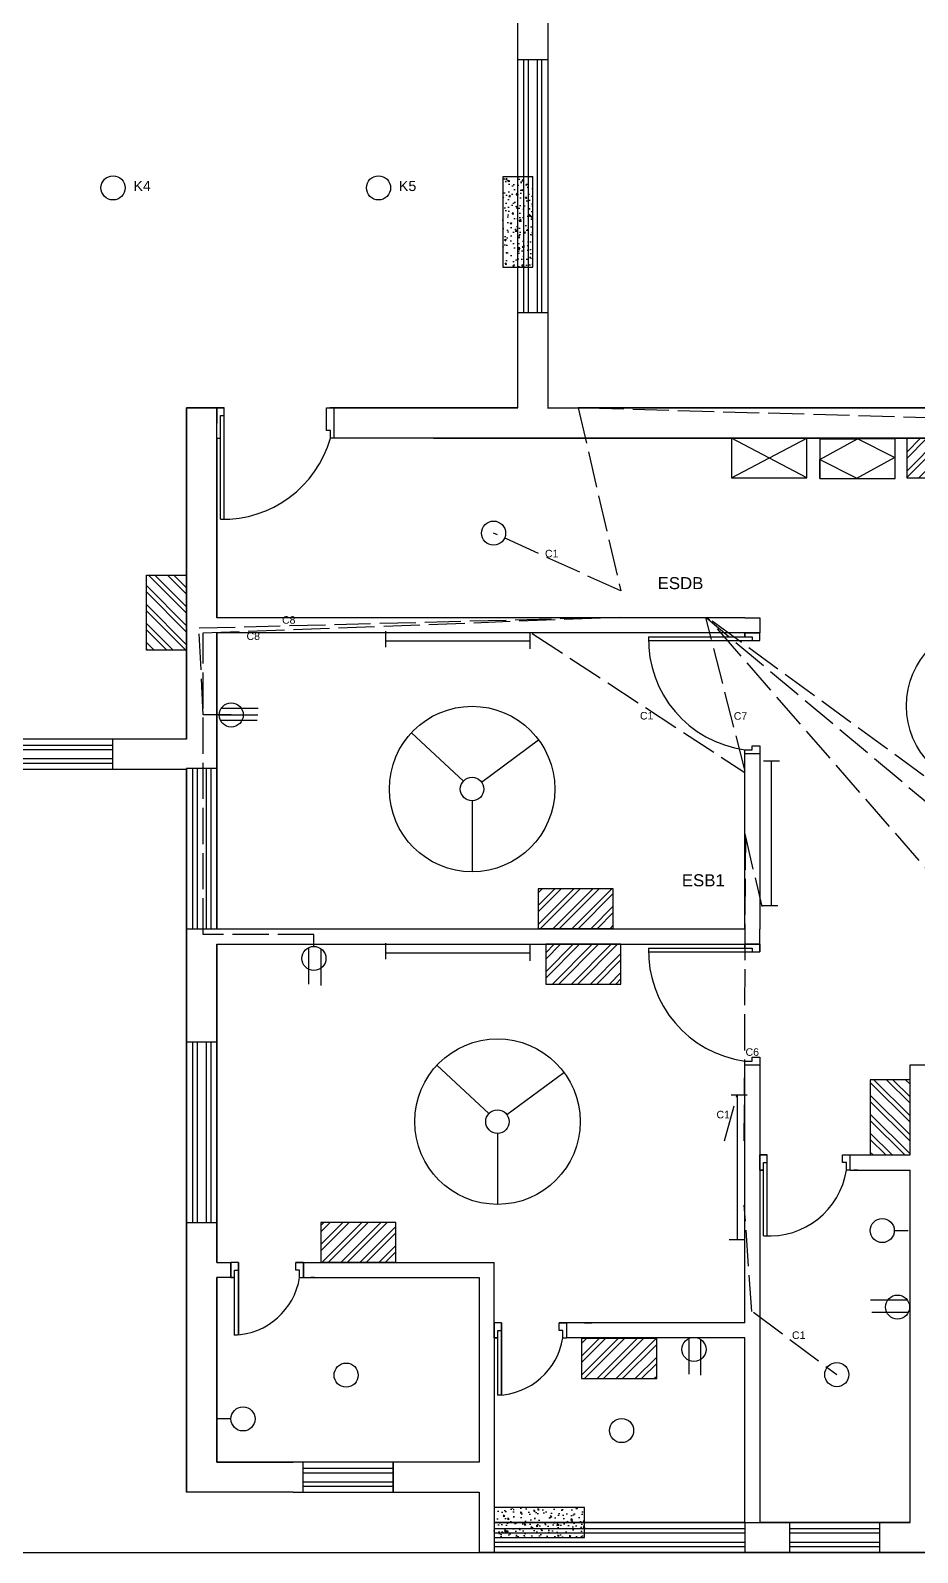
# Model space of a CAD drawing. Header units: millimetres. Extents: x 10978 to 12723, y 1038 to 2531.
# Drawn here: x 12124 to 12418, y 1068 to 1574 of the extents above; entities that cross this region are included whole.
import ezdxf

# ---------------------------------------------------------------- set-up
doc = ezdxf.new("R2010")
doc.units = ezdxf.units.MM
doc.linetypes.add('ACAD_ISO02W100', pattern=[15, 12, -3])
for name, color, linetype in [('doors', 6, 'Continuous'), ('emconduit', 1, 'ACAD_ISO02W100'), ('fittinglablem', 7, 'Continuous'), ('fittings', 7, 'Continuous'), ('windows', 40, 'Continuous')]:
    doc.layers.add(name, color=color, linetype=linetype)
doc.styles.get("Standard").update_dxf_attribs({"font": 'arial.ttf', "height": 4})

msp = doc.modelspace()

# ---------------------------------------------------------------- hatches: boundary and pattern name
h = msp.add_hatch()
h.set_pattern_fill('AR-CONC', color=256, scale=0.03)
h.set_pattern_definition([(50, (6950.9013, -682.3585), (5.46554, -0.4781726), [0.5715, -6.2865]), (355, (6950.901, -682.3585), (-1.0573026, 5.7317054), [0.4572, -5.0292175]), (100.45144, (6951.3567, -682.3984), (4.4082374, 5.2535326), [0.4857, -5.3427073]), (46.1842, (6950.901, -680.8345), (8.132371, -1.26127), [0.85725, -9.42975]), (96.63556, (6951.579, -680.94), (7.122124, 7.422784), [0.728551, -8.014068]), (351.18415, (6950.901, -680.8345), (7.122124, 7.422784), [0.685799, -7.543792]), (21, (6951.6633, -681.2155), (4.5484317, -3.067956), [0.5715, -6.2865]), (326, (6951.663, -681.2155), (1.854061, 5.525639), [0.4572, -5.0292]), (71.45144, (6952.0423, -681.471), (6.4024926, 2.457683), [0.4857, -5.342698]), (37.5, (6950.9013, -682.3585), (0.0926581, 2.53665117), [0, -4.96824, 0, -5.1054, 0, -5.04825]), (7.5, (6950.9013, -682.3585), (2.0045899, 3.0054172), [0, -2.91084, 0, -4.85394, 0, -1.92405]), (327.5, (6949.202, -682.3585), (4.06771786, -0.1718623), [0, -1.905, 0, -5.9436, 0, -7.8867]), (317.5, (6948.44, -682.3585), (4.4438754, 0.7627947), [0, -2.4765, 0, -3.94716, 0, -5.6007])])
h.paths.add_polyline_path([(12280.456, 1495.08), (12290.456, 1495.08), (12290.456, 1525.08), (12280.456, 1525.08)])
h = msp.add_hatch()
h.set_pattern_fill('AR-CONC', color=256, scale=0.03, angle=-90)
h.set_pattern_definition([(320, (6549.353, -1067.962), (-0.4781726, -5.46554), [0.5715, -6.2865]), (265, (6549.353, -1067.962), (5.7317054, 1.0573026), [0.4572, -5.0292175]), (10.45144, (6549.313, -1068.4175), (5.2535326, -4.4082374), [0.4857003, -5.3427073]), (316.1842, (6550.877, -1067.962), (-1.26127, -8.132371), [0.85725, -9.42975]), (6.63556, (6550.772, -1068.64), (7.422784, -7.122124), [0.728551, -8.014068]), (261.18415, (6550.877, -1067.962), (7.422784, -7.122124), [0.685799, -7.543792]), (291, (6550.496, -1068.724), (-3.067956, -4.5484317), [0.5715, -6.2865]), (236, (6550.496, -1068.724), (5.525639, -1.854061), [0.4572, -5.0292]), (341.451445, (6550.2403, -1069.103), (2.457683, -6.4024926), [0.4857003, -5.342698]), (307.5, (6549.353, -1067.962), (2.53665117, -0.0926581), [0, -4.96824, 0, -5.1054, 0, -5.04825]), (277.5, (6549.353, -1067.962), (3.0054172, -2.0045899), [0, -2.91084, 0, -4.85394, 0, -1.92405]), (237.5, (6549.353, -1066.2628), (-0.1718623, -4.06771786), [0, -1.905, 0, -5.9436, 0, -7.8867]), (227.5, (6549.353, -1065.5008), (0.7627947, -4.4438754), [0, -2.4765, 0, -3.94716, 0, -5.6007])])
h.paths.add_polyline_path([(12277.597, 1083.379), (12277.597, 1073.379), (12307.597, 1073.379), (12307.597, 1083.379)])
at = {"layer": 'fittings'}
h = msp.add_hatch(dxfattribs=at)
h.set_pattern_fill('ANSI32', color=256, scale=0.468168)
h.set_pattern_definition([(45, (11034.608, 942.9356), (-3.1532, 3.1532), []), (45, (11036.71, 942.9356), (-3.1532, 3.1532), [])])
h.paths.add_polyline_path([(12439.551, 1425.123), (12439.551, 1438.351), (12414.601, 1438.351), (12414.601, 1425.123)])
h = msp.add_hatch(dxfattribs=at)
h.set_pattern_fill('ANSI32', color=256, scale=0.468168, angle=90)
h.set_pattern_definition([(135, (12691.2167, -12.049), (-3.1532, -3.1532), []), (135, (12691.2167, -9.9467), (-3.1532, -3.1532), [])])
h.paths.add_polyline_path([(12162.16, 1367.944), (12175.388, 1367.944), (12175.388, 1392.894), (12162.16, 1392.894)])
h = msp.add_hatch(dxfattribs=at)
h.set_pattern_fill('ANSI32', color=256, scale=0.468168, angle=180)
h.set_pattern_definition([(225, (13697.1597, 2137.39), (3.1532, -3.1532), []), (225, (13695.0575, 2137.39), (3.1532, -3.1532), [])])
h.paths.add_polyline_path([(12292.216, 1288.783), (12292.216, 1275.554), (12317.167, 1275.554), (12317.167, 1288.783)])
h = msp.add_hatch(dxfattribs=at)
h.set_pattern_fill('ANSI32', color=256, scale=0.468168)
h.set_pattern_definition([(45, (10914.772, 1110.966), (-3.1532, 3.1532), []), (45, (10916.8743, 1110.966), (-3.1532, 3.1532), [])])
h.paths.add_polyline_path([(12319.715, 1257.093), (12319.715, 1270.321), (12294.765, 1270.321), (12294.765, 1257.093)])
h = msp.add_hatch(dxfattribs=at)
h.set_pattern_fill('ANSI32', color=256, scale=0.468168, angle=90)
h.set_pattern_definition([(135, (12931.547, 291.799), (-3.1532, -3.1532), []), (135, (12931.547, 293.901), (-3.1532, -3.1532), [])])
h.paths.add_polyline_path([(12402.49, 1200.373), (12415.718, 1200.373), (12415.718, 1225.324), (12402.49, 1225.324)])
h = msp.add_hatch(dxfattribs=at)
h.set_pattern_fill('ANSI32', color=256, scale=0.468168)
h.set_pattern_definition([(45, (10840.0684, 1203.2887), (-3.1532, 3.1532), []), (45, (10842.1705, 1203.2887), (-3.1532, 3.1532), [])])
h.paths.add_polyline_path([(12245.012, 1164.77), (12245.012, 1177.998), (12220.061, 1177.998), (12220.061, 1164.77)])
h = msp.add_hatch(dxfattribs=at)
h.set_pattern_fill('ANSI32', color=256, scale=0.468168)
h.set_pattern_definition([(45, (10926.681, 1241.8913), (-3.1532, 3.1532), []), (45, (10928.783, 1241.8913), (-3.1532, 3.1532), [])])
h.paths.add_polyline_path([(12331.624, 1126.167), (12331.624, 1139.396), (12306.674, 1139.396), (12306.674, 1126.167)])

# ---------------------------------------------------------------- linework, layer by layer
for p, q in [((12285.505, 1448.362), (12285.505, 1592.362)), ((12295.505, 1448.362), (12295.505, 1592.362)), ((12185.505, 1438.379), (12185.505, 1448.362)), ((12285.505, 1448.362), (12223.025, 1448.362)), ((12224.484, 1448.362), (12285.505, 1448.362)), ((12224.484, 1448.362), (12285.505, 1448.362)), ((12224.484, 1448.362), (12285.505, 1448.362)), ((12224.484, 1448.362), (12285.505, 1448.362)), ((12224.484, 1448.362), (12285.505, 1448.362)), ((12224.484, 1438.379), (12224.484, 1448.362)), ((12665.505, 1448.362), (12305.505, 1448.362)), ((12665.505, 1448.362), (12305.505, 1448.362)), ((12665.505, 1448.362), (12305.505, 1448.362)), ((12665.505, 1448.362), (12305.505, 1448.362)), ((12175.505, 1438.362), (12175.505, 1438.379)), ((12175.505, 1438.362), (12175.505, 1438.379)), ((12175.505, 1438.362), (12175.505, 1438.379)), ((12175.505, 1438.362), (12175.505, 1438.379)), ((12175.505, 1438.362), (12175.505, 1438.379)), ((12185.505, 1378.676), (12185.505, 1438.379)), ((12665.505, 1438.379), (12224.484, 1438.379)), ((12665.505, 1438.362), (12257.505, 1438.362)), ((12295.505, 1438.362), (12295.505, 1438.379)), ((12305.505, 1438.362), (12305.505, 1438.379)), ((12360.81, 1378.676), (12185.505, 1378.676)), ((12360.81, 1378.676), (12365.81, 1378.676)), ((12365.81, 1378.676), (12365.81, 1373.676)), ((12185.505, 1275.322), (12185.505, 1373.676)), ((12360.81, 1373.676), (12185.505, 1373.676)), ((12360.81, 1373.676), (12365.81, 1373.676)), ((12175.505, 1338.362), (12031.505, 1338.362)), ((12360.81, 1275.322), (12360.81, 1333.656)), ((12360.81, 1333.656), (12365.81, 1333.656)), ((12365.81, 1333.656), (12365.81, 1275.322)), ((12175.505, 1328.362), (12031.505, 1328.362)), ((12175.505, 1328.362), (12031.505, 1328.362)), ((12360.81, 1275.322), (12185.505, 1275.322)), ((12365.81, 1270.322), (12365.81, 1275.322)), ((12185.505, 1164.645), (12185.505, 1270.322)), ((12185.505, 1270.322), (12272.597, 1270.322)), ((12272.597, 1270.322), (12360.81, 1270.322)), ((12365.81, 1270.322), (12360.81, 1270.322)), ((12360.81, 1144.645), (12360.81, 1230.303)), ((12360.81, 1144.645), (12360.81, 1230.303)), ((12360.81, 1230.303), (12365.81, 1230.303)), ((12365.81, 1230.303), (12365.81, 1200.373)), ((12365.81, 1230.303), (12365.81, 1200.373)), ((12415.718, 1200.373), (12415.718, 1230.308)), ((12415.718, 1230.308), (12420.718, 1230.308)), ((12415.718, 1200.373), (12415.718, 1230.308)), ((12415.718, 1230.308), (12420.718, 1230.308)), ((12365.81, 1195.373), (12365.81, 1200.373)), ((12395.811, 1200.373), (12398.311, 1200.373)), ((12395.811, 1200.373), (12398.311, 1200.373)), ((12395.83, 1200.373), (12415.718, 1200.373)), ((12395.83, 1200.373), (12415.718, 1200.373)), ((12395.83, 1195.373), (12395.83, 1200.373)), ((12365.81, 1195.373), (12365.81, 1144.645)), ((12365.81, 1195.373), (12365.81, 1144.645)), ((12395.83, 1195.373), (12415.718, 1195.373)), ((12398.311, 1195.373), (12397.061, 1195.373)), ((12398.311, 1195.373), (12397.061, 1195.373)), ((12415.718, 1078.379), (12415.718, 1195.373)), ((12415.718, 1078.379), (12415.718, 1195.373)), ((12185.505, 1164.645), (12190.188, 1164.645)), ((12190.188, 1159.645), (12190.188, 1164.645)), ((12214.275, 1164.645), (12272.597, 1164.645)), ((12214.275, 1164.645), (12277.597, 1164.645)), ((12214.275, 1159.645), (12214.275, 1164.645)), ((12215.506, 1164.645), (12218.006, 1164.645)), ((12277.597, 1144.645), (12277.597, 1164.645)), ((12185.505, 1098.379), (12185.505, 1159.645)), ((12190.188, 1159.645), (12185.505, 1159.645)), ((12214.275, 1159.645), (12272.597, 1159.645)), ((12218.006, 1159.645), (12216.756, 1159.645)), ((12238.713, 1159.552), (12238.713, 1159.57)), ((12272.597, 1159.645), (12272.597, 1098.379)), ((12277.597, 1139.645), (12277.597, 1144.645)), ((12360.81, 1144.645), (12301.684, 1144.645)), ((12301.684, 1144.645), (12301.684, 1139.645)), ((12307.598, 1144.645), (12310.098, 1144.645)), ((12365.81, 1144.645), (12365.81, 1078.379)), ((12277.597, 1139.645), (12277.597, 1078.379)), ((12360.81, 1139.645), (12301.684, 1139.645)), ((12310.098, 1139.645), (12308.848, 1139.645)), ((12360.81, 1078.379), (12360.81, 1139.645)), ((12272.597, 1098.379), (12185.505, 1098.379)), ((12185.505, 1098.379), (12210.872, 1098.379)), ((12210.872, 1088.379), (12175.505, 1088.379)), ((12210.872, 1088.379), (12175.505, 1088.379)), ((12210.872, 1088.379), (12245.206, 1088.379)), ((12245.206, 1088.379), (12272.597, 1088.379)), ((12272.597, 1088.379), (12272.597, 1068.379)), ((12272.597, 1088.379), (12272.597, 1068.379)), ((12277.597, 1078.379), (12360.81, 1078.379)), ((12307.597, 1078.379), (12365.81, 1078.379)), ((12415.718, 1078.379), (12365.81, 1078.379)), ((11934.413, 1068.379), (12272.597, 1068.379)), ((12277.597, 1068.379), (12272.597, 1068.379)), ((12277.597, 1068.379), (12272.597, 1068.379))]:
    msp.add_line(p, q)
for points in [[(12280.456, 1495.08), (12290.456, 1495.08), (12290.456, 1525.08), (12280.456, 1525.08)], [(12277.597, 1083.379), (12277.597, 1073.379), (12307.597, 1073.379), (12307.597, 1083.379)]]:
    msp.add_lwpolyline(points, close=True)
for points in [[(12175.505, 1338.362), (12175.505, 1448.362), (12188.005, 1448.362)], [(12175.505, 1338.362), (12175.505, 1448.362), (12188.005, 1448.362)], [(12175.505, 1338.362), (12175.505, 1448.362), (12188.005, 1448.362)], [(12185.505, 1448.362), (12175.505, 1448.362), (12175.505, 1338.362)], [(12185.505, 1448.362), (12175.505, 1448.362), (12175.505, 1338.362)], [(12185.505, 1448.362), (12175.505, 1448.362), (12175.505, 1338.362)], [(12185.505, 1448.362), (12175.505, 1448.362), (12175.505, 1338.362)], [(12185.505, 1448.362), (12175.505, 1448.362), (12175.505, 1338.362)], [(12185.505, 1448.362), (12175.505, 1448.362), (12175.505, 1338.362)], [(12175.505, 1338.362), (12175.505, 1448.362), (12185.505, 1448.362)], [(12175.505, 1338.362), (12175.505, 1448.362), (12185.505, 1448.362)], [(12175.505, 1338.362), (12175.505, 1448.362), (12185.505, 1448.362)], [(12175.505, 1338.362), (12175.505, 1448.362), (12185.505, 1448.362)], [(12175.505, 1338.362), (12175.505, 1448.362), (12185.505, 1448.362)], [(12175.505, 1338.362), (12175.505, 1448.362), (12185.505, 1448.362)], [(12175.505, 1338.362), (12175.505, 1448.362), (12185.505, 1448.362)], [(12175.505, 1338.362), (12175.505, 1448.362), (12185.505, 1448.362)], [(12175.505, 1338.362), (12175.505, 1448.362), (12185.505, 1448.362)], [(12175.505, 1338.362), (12175.505, 1448.362), (12185.505, 1448.362)], [(12175.505, 1338.362), (12175.505, 1448.362), (12185.505, 1448.362)], [(12175.505, 1338.362), (12175.505, 1448.362), (12185.505, 1448.362)], [(12223.025, 1448.362), (12285.505, 1448.362)], [(12223.025, 1448.362), (12285.505, 1448.362)], [(12295.32, 1448.362), (12675.505, 1448.362), (12675.505, 1068.379), (12583.413, 1068.379)], [(12583.413, 1068.379), (12675.505, 1068.379), (12675.505, 1448.362), (12305.505, 1448.362)], [(12305.505, 1448.362), (12675.505, 1448.362), (12675.505, 1068.379), (12583.413, 1068.379)], [(12305.505, 1448.362), (12675.505, 1448.362), (12675.505, 1068.379), (12583.413, 1068.379)], [(12305.505, 1448.362), (12675.505, 1448.362), (12675.505, 1068.379), (12583.413, 1068.379)], [(12583.413, 1068.379), (12675.505, 1068.379), (12675.505, 1448.362), (12305.505, 1448.362)], [(12305.505, 1448.362), (12675.505, 1448.362), (12675.505, 1068.379), (12583.413, 1068.379)], [(12305.505, 1448.362), (12675.505, 1448.362), (12675.505, 1068.379), (12583.413, 1068.379)], [(12305.505, 1448.362), (12675.505, 1448.362), (12675.505, 1068.379), (12583.413, 1068.379)], [(12583.413, 1068.379), (12675.505, 1068.379), (12675.505, 1448.362), (12305.505, 1448.362)], [(12305.505, 1448.362), (12675.505, 1448.362), (12675.505, 1068.379), (12583.413, 1068.379)], [(12305.505, 1448.362), (12675.505, 1448.362), (12675.505, 1068.379), (12583.413, 1068.379)], [(12185.505, 1438.379), (12185.505, 1378.676)], [(12185.505, 1378.676), (12185.505, 1438.362)], [(12665.505, 1275.322), (12665.505, 1438.379), (12224.484, 1438.379)], [(12257.505, 1438.362), (12665.505, 1438.362), (12665.505, 1275.322)], [(12257.505, 1438.362), (12665.505, 1438.362), (12665.505, 1275.322)], [(12185.505, 1275.322), (12185.505, 1373.676)], [(12185.505, 1373.676), (12185.505, 1275.322)], [(12185.505, 1275.322), (12185.505, 1373.676)], [(12175.505, 1088.379), (12175.505, 1328.725)], [(12175.505, 1088.379), (12175.505, 1328.725)], [(12175.505, 1088.379), (12175.505, 1328.725)], [(12175.505, 1088.379), (12175.505, 1328.725)], [(12175.505, 1088.379), (12175.505, 1328.725)], [(12175.505, 1088.379), (12175.505, 1328.725)], [(12175.505, 1088.379), (12175.505, 1328.725)], [(12175.505, 1088.379), (12175.505, 1328.725)], [(12175.505, 1088.379), (12175.505, 1328.725)], [(12175.505, 1088.379), (12175.505, 1328.725)], [(12175.505, 1088.379), (12175.505, 1328.725)], [(12175.505, 1088.379), (12175.505, 1328.725)], [(12175.505, 1328.725), (12175.505, 1088.379)], [(12175.505, 1328.725), (12175.505, 1088.379)], [(12175.505, 1328.725), (12175.505, 1088.379)], [(12175.505, 1328.725), (12175.505, 1088.379)], [(12175.505, 1328.725), (12175.505, 1088.379)], [(12175.505, 1328.725), (12175.505, 1088.379)], [(12185.505, 1164.645), (12185.505, 1270.322)], [(12185.505, 1270.322), (12185.505, 1164.645)], [(12185.505, 1164.645), (12185.505, 1270.322)], [(12185.505, 1098.379), (12185.505, 1159.645)], [(12185.505, 1159.645), (12185.505, 1098.379)], [(12185.505, 1098.379), (12185.505, 1159.645)], [(12415.718, 1078.379), (12365.81, 1078.379)], [(12365.81, 1078.379), (12415.718, 1078.379)], [(12415.718, 1078.379), (12365.81, 1078.379)], [(12272.597, 1068.379), (12495.106, 1068.379)], [(12495.106, 1068.379), (12272.597, 1068.379)], [(12495.106, 1068.379), (12272.597, 1068.379)], [(12495.106, 1068.379), (12272.597, 1068.379)], [(12495.106, 1068.379), (12277.597, 1068.379)], [(12495.106, 1068.379), (12277.597, 1068.379)], [(12495.106, 1068.379), (12277.597, 1068.379)], [(12495.106, 1068.379), (12277.597, 1068.379)]]:
    msp.add_lwpolyline(points)
msp.add_arc((12221.505, 1438.379), 36, 359.97214, 0)
at = {"layer": 'doors'}
for p, q in [((12188.005, 1448.362), (12185.505, 1448.362)), ((12185.505, 1438.362), (12185.505, 1448.362)), ((12188.005, 1448.362), (12185.505, 1448.362)), ((12185.505, 1448.362), (12185.505, 1443.362)), ((12185.505, 1438.362), (12186.755, 1438.362)), ((12360.81, 1269.072), (12360.81, 1270.322)), ((12365.81, 1270.322), (12360.81, 1270.322)), ((12360.81, 1270.322), (12360.81, 1269.072)), ((12365.81, 1270.322), (12365.81, 1267.822)), ((12365.81, 1267.822), (12365.81, 1270.322)), ((12365.81, 1200.373), (12368.31, 1200.373)), ((12368.31, 1200.373), (12365.81, 1200.373)), ((12365.81, 1200.373), (12365.81, 1195.373)), ((12365.81, 1200.373), (12368.31, 1200.373)), ((12365.81, 1200.373), (12365.81, 1195.373)), ((12365.81, 1200.373), (12368.31, 1200.373)), ((12368.31, 1200.373), (12365.81, 1200.373)), ((12365.81, 1200.373), (12365.81, 1195.373)), ((12365.81, 1200.373), (12368.31, 1200.373)), ((12365.81, 1200.373), (12365.81, 1195.373)), ((12367.06, 1176.319), (12367.06, 1197.873)), ((12367.06, 1176.319), (12367.06, 1197.873)), ((12367.06, 1176.319), (12367.06, 1197.873)), ((12367.06, 1176.319), (12367.06, 1197.873)), ((12368.31, 1176.4), (12368.31, 1200.373)), ((12368.31, 1176.416), (12368.31, 1200.373)), ((12368.31, 1176.4), (12368.31, 1200.373)), ((12368.31, 1176.416), (12368.31, 1200.373)), ((12365.81, 1195.373), (12367.06, 1195.373)), ((12365.81, 1195.373), (12367.06, 1195.373)), ((12367.06, 1195.373), (12365.81, 1195.373)), ((12365.81, 1195.373), (12367.06, 1195.373)), ((12365.81, 1195.373), (12367.06, 1195.373)), ((12367.06, 1195.373), (12365.81, 1195.373)), ((12190.188, 1164.645), (12190.188, 1159.645)), ((12190.188, 1164.645), (12190.188, 1159.645)), ((12192.688, 1140.672), (12192.688, 1164.645)), ((12192.688, 1140.688), (12192.688, 1164.645)), ((12214.275, 1164.645), (12211.775, 1164.645)), ((12190.188, 1159.645), (12191.438, 1159.645)), ((12190.188, 1159.645), (12191.438, 1159.645)), ((12191.438, 1159.645), (12190.188, 1159.645)), ((12191.438, 1140.591), (12191.438, 1162.145)), ((12191.438, 1162.145), (12192.688, 1162.145)), ((12191.438, 1140.591), (12191.438, 1162.145)), ((12191.438, 1162.145), (12192.688, 1162.145)), ((12277.597, 1144.645), (12277.597, 1139.645)), ((12277.597, 1144.645), (12277.597, 1139.645)), ((12278.847, 1120.591), (12278.847, 1142.145)), ((12278.847, 1142.145), (12280.097, 1142.145)), ((12278.847, 1120.591), (12278.847, 1142.145)), ((12278.847, 1142.145), (12280.097, 1142.145)), ((12280.097, 1120.672), (12280.097, 1144.645)), ((12280.097, 1120.688), (12280.097, 1144.645)), ((12301.684, 1144.645), (12299.184, 1144.645)), ((12277.597, 1139.645), (12278.847, 1139.645)), ((12277.597, 1139.645), (12278.847, 1139.645)), ((12278.847, 1139.645), (12277.597, 1139.645))]:
    msp.add_line(p, q, dxfattribs=at)
at = {"layer": 'doors', "color": 215, "true_color": 0xa953a0}
for p, q in [((12188.005, 1448.362), (12185.505, 1448.362)), ((12185.505, 1443.362), (12185.505, 1448.362)), ((12186.755, 1419.647), (12186.755, 1445.862)), ((12186.755, 1445.862), (12188.005, 1445.862)), ((12186.755, 1411.415), (12186.755, 1445.862)), ((12186.755, 1445.862), (12188.005, 1445.862)), ((12188.005, 1419.611), (12188.005, 1448.362)), ((12188.005, 1411.438), (12188.005, 1448.362)), ((12221.984, 1440.879), (12221.984, 1448.362)), ((12221.984, 1448.362), (12224.484, 1448.362)), ((12224.484, 1438.379), (12224.484, 1448.362)), ((12223.234, 1440.879), (12221.984, 1440.879)), ((12223.234, 1438.379), (12223.234, 1440.879)), ((12224.484, 1438.379), (12223.234, 1438.379)), ((12328.864, 1372.426), (12363.31, 1372.426)), ((12328.886, 1371.176), (12365.81, 1371.176)), ((12337.059, 1371.176), (12365.81, 1371.176)), ((12337.095, 1372.426), (12363.31, 1372.426)), ((12360.81, 1372.426), (12360.81, 1373.676)), ((12360.81, 1373.676), (12365.81, 1373.676)), ((12365.81, 1373.676), (12360.81, 1373.676)), ((12360.81, 1373.676), (12360.81, 1372.426)), ((12360.81, 1373.676), (12365.81, 1373.676)), ((12363.31, 1372.426), (12363.31, 1371.176)), ((12363.31, 1372.426), (12363.31, 1371.176)), ((12365.81, 1371.176), (12365.81, 1373.676)), ((12365.81, 1371.176), (12365.81, 1373.676)), ((12360.81, 1334.906), (12363.31, 1334.906)), ((12360.81, 1333.656), (12360.81, 1334.906)), ((12363.31, 1336.156), (12365.81, 1336.156)), ((12363.31, 1334.906), (12363.31, 1336.156)), ((12365.81, 1336.156), (12365.81, 1333.656)), ((12360.81, 1333.656), (12365.81, 1333.656)), ((12328.864, 1269.072), (12363.31, 1269.072)), ((12337.095, 1269.072), (12363.31, 1269.072)), ((12360.81, 1270.322), (12365.81, 1270.322)), ((12363.31, 1269.072), (12363.31, 1267.822)), ((12363.31, 1269.072), (12363.31, 1267.822)), ((12365.81, 1267.822), (12365.81, 1270.322)), ((12328.886, 1267.822), (12365.81, 1267.822)), ((12337.059, 1267.822), (12365.81, 1267.822)), ((12360.81, 1231.553), (12363.31, 1231.553)), ((12360.81, 1230.303), (12360.81, 1231.553)), ((12360.81, 1231.553), (12363.31, 1231.553)), ((12360.81, 1230.303), (12360.81, 1231.553)), ((12360.81, 1230.303), (12365.81, 1230.303)), ((12360.81, 1230.303), (12365.81, 1230.303)), ((12363.31, 1232.803), (12365.81, 1232.803)), ((12363.31, 1231.553), (12363.31, 1232.803)), ((12363.31, 1232.803), (12365.81, 1232.803)), ((12363.31, 1231.553), (12363.31, 1232.803)), ((12365.81, 1232.803), (12365.81, 1230.303)), ((12365.81, 1232.803), (12365.81, 1230.303)), ((12368.31, 1200.373), (12365.81, 1200.373)), ((12365.81, 1195.373), (12365.81, 1200.373)), ((12368.31, 1200.373), (12365.81, 1200.373)), ((12365.81, 1195.373), (12365.81, 1200.373)), ((12367.06, 1197.873), (12368.31, 1197.873)), ((12367.06, 1197.873), (12368.31, 1197.873)), ((12367.06, 1173.562), (12367.06, 1197.873)), ((12367.06, 1197.873), (12368.31, 1197.873)), ((12367.06, 1197.873), (12368.31, 1197.873)), ((12367.06, 1197.873), (12368.31, 1197.873)), ((12367.06, 1173.562), (12367.06, 1197.873)), ((12367.06, 1197.873), (12368.31, 1197.873)), ((12368.31, 1173.496), (12368.31, 1200.373)), ((12368.31, 1173.496), (12368.31, 1200.373)), ((12393.33, 1197.873), (12393.33, 1200.373)), ((12393.33, 1197.873), (12393.33, 1200.373)), ((12393.33, 1200.373), (12395.83, 1200.373)), ((12393.33, 1197.873), (12393.33, 1200.373)), ((12393.33, 1197.873), (12393.33, 1200.373)), ((12394.58, 1197.873), (12393.33, 1197.873)), ((12394.58, 1197.873), (12393.33, 1197.873)), ((12394.58, 1195.373), (12394.58, 1197.873)), ((12394.58, 1195.373), (12394.58, 1197.873)), ((12394.58, 1195.373), (12394.58, 1197.873)), ((12394.58, 1195.373), (12394.58, 1197.873)), ((12395.83, 1195.373), (12395.83, 1200.373)), ((12395.83, 1195.373), (12395.83, 1200.373)), ((12395.83, 1195.373), (12394.58, 1195.373)), ((12192.688, 1164.645), (12190.188, 1164.645)), ((12190.188, 1164.645), (12190.188, 1159.645)), ((12192.688, 1162.145), (12192.688, 1164.645)), ((12192.688, 1164.645), (12192.688, 1140.672)), ((12211.775, 1164.645), (12214.275, 1164.645)), ((12211.775, 1162.145), (12211.775, 1164.645)), ((12214.275, 1164.645), (12214.275, 1159.645)), ((12190.188, 1159.645), (12191.438, 1159.645)), ((12191.438, 1159.645), (12191.438, 1162.145)), ((12191.438, 1162.145), (12192.688, 1162.145)), ((12191.438, 1140.591), (12191.438, 1159.645)), ((12213.025, 1162.145), (12211.775, 1162.145)), ((12213.025, 1159.645), (12213.025, 1162.145)), ((12213.025, 1159.645), (12214.275, 1159.645)), ((12280.097, 1144.645), (12277.597, 1144.645)), ((12277.597, 1144.645), (12277.597, 1139.645)), ((12278.847, 1139.645), (12278.847, 1142.145)), ((12278.847, 1142.145), (12280.097, 1142.145)), ((12280.097, 1142.145), (12280.097, 1144.645)), ((12280.097, 1144.645), (12280.097, 1120.672)), ((12299.184, 1144.645), (12301.684, 1144.645)), ((12299.184, 1142.145), (12299.184, 1144.645)), ((12300.434, 1142.145), (12299.184, 1142.145)), ((12300.434, 1139.645), (12300.434, 1142.145)), ((12301.684, 1144.645), (12301.684, 1139.645)), ((12192.688, 1140.672), (12191.438, 1140.591)), ((12277.597, 1139.645), (12278.847, 1139.645)), ((12278.847, 1120.591), (12278.847, 1139.645)), ((12300.434, 1139.645), (12301.684, 1139.645)), ((12280.097, 1120.672), (12278.847, 1120.591))]:
    msp.add_line(p, q, dxfattribs=at)
for points in [[(12360.81, 1372.426), (12360.81, 1373.676)], [(12360.81, 1269.072), (12360.81, 1270.322)], [(12367.06, 1195.373), (12365.81, 1195.373)], [(12367.06, 1195.373), (12365.81, 1195.373)]]:
    msp.add_lwpolyline(points, dxfattribs=at)
for centre, radius, start, end in [((12187.605, 1448.423), 37.018, 268.68502, 344.2565), ((12365.872, 1371.577), 37.018, 178.68502, 262.1411), ((12365.872, 1268.223), 37.018, 178.68502, 262.1411), ((12369.036, 1199.335), 25.849, 265.61509, 351.18442), ((12369.036, 1199.335), 25.849, 265.61509, 351.18442), ((12190.591, 1163.305), 22.73, 272.13428, 350.73453), ((12278.001, 1143.305), 22.73, 272.13428, 350.73453)]:
    msp.add_arc(centre, radius, start, end, dxfattribs=at)
at = {"layer": 'emconduit'}
for p, q in [((12665.505, 1438.362), (12305.505, 1448.362)), ((12305.505, 1448.362), (12319.69, 1387.609)), ((12319.69, 1387.609), (12277.428, 1406.81)), ((12179.63, 1375.332), (12319.69, 1378.943)), ((12180.983, 1346.448), (12179.63, 1375.332)), ((12180.983, 1373.676), (12319.69, 1378.943)), ((12360.946, 1327.846), (12347.943, 1378.826)), ((12505.106, 1247.209), (12347.98, 1378.682)), ((12480.935, 1282.101), (12348.594, 1378.626)), ((12477.949, 1230.313), (12348.594, 1378.626)), ((12180.983, 1273.587), (12180.983, 1373.676)), ((12290.241, 1373.485), (12360.81, 1327.404)), ((12186.416, 1346.448), (12180.983, 1346.448)), ((12360.684, 1205.066), (12361.146, 1306.233)), ((12360.81, 1306.983), (12366.502, 1282.81)), ((12217.779, 1273.587), (12180.983, 1273.587)), ((12217.779, 1269.731), (12217.779, 1273.587)), ((12354.145, 1205.066), (12358.368, 1220.351)), ((12363.2, 1148.458), (12360.684, 1183.76)), ((12363.74, 1148.145), (12391.409, 1127.452))]:
    msp.add_line(p, q, dxfattribs=at)
at = {"layer": 'fittings'}
for p, q in [((12356.48, 1425.154), (12381.431, 1438.362)), ((12381.431, 1425.154), (12356.48, 1438.362)), ((12385.792, 1438.137), (12398.326, 1438.137)), ((12385.792, 1431.246), (12398.326, 1438.137)), ((12410.611, 1431.962), (12398.326, 1438.137)), ((12385.792, 1424.909), (12385.792, 1431.246)), ((12385.792, 1431.246), (12398.076, 1425.071)), ((12398.076, 1425.071), (12410.611, 1431.962)), ((12241.6, 1368.996), (12241.6, 1374.303)), ((12241.6, 1371.052), (12281.254, 1371.052)), ((12241.6, 1371.052), (12289.6, 1371.052)), ((12281.254, 1371.052), (12289.6, 1371.052)), ((12289.6, 1368.399), (12289.6, 1373.706)), ((12190.315, 1346.448), (12186.416, 1346.448)), ((12186.416, 1346.448), (12199.163, 1346.448)), ((12186.841, 1344.677), (12198.887, 1344.677)), ((12187.131, 1348.699), (12199.315, 1348.699)), ((12267.434, 1324.516), (12250.169, 1340.562)), ((12273.428, 1324.183), (12292.363, 1338.22)), ((12372.367, 1331.133), (12367.06, 1331.133)), ((12369.713, 1322.787), (12369.713, 1331.133)), ((12369.713, 1283.133), (12369.713, 1331.133)), ((12369.713, 1283.133), (12369.713, 1322.787)), ((12270.293, 1317.956), (12270.293, 1294.386)), ((12371.77, 1283.133), (12366.462, 1283.133)), ((12215.998, 1269.089), (12215.998, 1257.043)), ((12220.02, 1268.799), (12220.02, 1256.615)), ((12241.6, 1265.418), (12241.6, 1270.725)), ((12289.6, 1264.82), (12289.6, 1270.128)), ((12241.6, 1267.474), (12281.254, 1267.474)), ((12241.6, 1267.474), (12289.6, 1267.474)), ((12281.254, 1267.474), (12289.6, 1267.474)), ((12275.863, 1214.097), (12258.598, 1230.143)), ((12281.857, 1213.764), (12300.792, 1227.801)), ((12356.312, 1220.351), (12361.619, 1220.351)), ((12358.368, 1220.351), (12358.368, 1180.697)), ((12358.368, 1220.351), (12358.368, 1172.351)), ((12278.722, 1207.537), (12278.722, 1183.967)), ((12358.368, 1180.697), (12358.368, 1172.351)), ((12410.49, 1175.278), (12415.118, 1175.278)), ((12355.714, 1172.351), (12361.021, 1172.351)), ((12414.758, 1152.123), (12402.574, 1152.123)), ((12415.048, 1148.101), (12403.002, 1148.101)), ((12342.283, 1139.123), (12342.283, 1127.657)), ((12346.112, 1138.847), (12346.112, 1127.249)), ((12190.226, 1112.75), (12185.598, 1112.75))]:
    msp.add_line(p, q, dxfattribs=at)
for points in [[(12356.48, 1425.154), (12381.431, 1425.154), (12381.431, 1438.382), (12356.48, 1438.382)], [(12385.792, 1424.909), (12410.742, 1424.909), (12410.742, 1438.137), (12385.792, 1438.137)], [(12414.601, 1425.123), (12439.551, 1425.123), (12439.551, 1438.351), (12414.601, 1438.351)], [(12162.16, 1367.944), (12162.16, 1392.894), (12175.388, 1392.894), (12175.388, 1367.944)], [(12317.167, 1288.783), (12292.216, 1288.783), (12292.216, 1275.554), (12317.167, 1275.554)], [(12294.765, 1257.093), (12319.715, 1257.093), (12319.715, 1270.321), (12294.765, 1270.321)], [(12402.49, 1225.324), (12402.49, 1200.373), (12415.718, 1200.373), (12415.718, 1225.324)], [(12220.061, 1164.77), (12245.012, 1164.77), (12245.012, 1177.998), (12220.061, 1177.998)], [(12306.674, 1126.167), (12331.624, 1126.167), (12331.624, 1139.396), (12306.674, 1139.396)]]:
    msp.add_lwpolyline(points, close=True, dxfattribs=at)
for centre, radius in [((12151.084, 1521.437), 4.013), ((12239.229, 1521.437), 4.013), ((12277.428, 1406.81), 4.013), ((12442.007, 1349.448), 27.473), ((12190.315, 1346.448), 4), ((12270.293, 1321.859), 27.473), ((12270.293, 1321.859), 3.903), ((12217.769, 1265.615), 4), ((12278.722, 1211.44), 27.473), ((12278.722, 1211.44), 3.903), ((12406.49, 1175.278), 4), ((12411.574, 1149.872), 4), ((12343.969, 1135.817), 4), ((12228.474, 1127.286), 4.013), ((12391.409, 1127.452), 4.013), ((12194.226, 1112.75), 4), ((12319.934, 1108.886), 4.013)]:
    msp.add_circle(centre, radius, dxfattribs=at)
at = {"layer": 'windows', "color": 31, "true_color": 0xfecc66}
for p, q in [((12295.492, 1563.915), (12285.492, 1563.915)), ((12295.492, 1479.915), (12285.492, 1479.915)), ((12295.492, 1479.915), (12285.492, 1479.915)), ((12150.979, 1328.467), (12150.979, 1338.467)), ((12185.505, 1328.725), (12175.505, 1328.725)), ((12185.505, 1275.322), (12175.505, 1275.322)), ((12214.052, 1098.379), (12214.052, 1088.379)), ((12244.052, 1088.379), (12244.052, 1098.379)), ((12277.597, 1078.379), (12277.597, 1068.379)), ((12360.81, 1078.379), (12360.81, 1068.379)), ((12375.723, 1078.379), (12375.723, 1068.379)), ((12405.723, 1068.379), (12405.723, 1078.379))]:
    msp.add_line(p, q, dxfattribs=at)
at = {"layer": 'windows'}
for p, q in [((12150.979, 1328.467), (12150.979, 1328.485)), ((12185.505, 1237.822), (12175.505, 1237.822)), ((12185.505, 1237.822), (12175.505, 1237.822)), ((12185.505, 1177.822), (12175.505, 1177.822)), ((12185.505, 1177.822), (12175.505, 1177.822)), ((12244.052, 1098.379), (12244.052, 1088.379)), ((12210.872, 1088.379), (12245.206, 1088.379)), ((12360.81, 1078.379), (12277.597, 1078.379)), ((12405.723, 1068.379), (12405.723, 1078.379)), ((12304.044, 1068.379), (12338.379, 1068.379))]:
    msp.add_line(p, q, dxfattribs=at)
at = {"layer": 'windows', "color": 31, "true_color": 0xfecc66}
for points in [[(12287.492, 1479.915), (12287.492, 1563.915)], [(12288.992, 1479.915), (12288.992, 1563.915)], [(12291.992, 1479.915), (12291.992, 1563.915)], [(12293.492, 1479.915), (12293.492, 1563.915)], [(12060.979, 1336.467), (12150.979, 1336.467)], [(12060.979, 1334.967), (12150.979, 1334.967)], [(12060.979, 1331.967), (12150.979, 1331.967)], [(12060.979, 1330.467), (12150.979, 1330.467)], [(12177.505, 1328.725), (12177.505, 1275.322)], [(12179.005, 1328.725), (12179.005, 1275.322)], [(12182.005, 1328.725), (12182.005, 1275.322)], [(12183.505, 1328.725), (12183.505, 1275.322)], [(12177.505, 1237.822), (12177.505, 1177.822)], [(12177.505, 1237.822), (12177.505, 1177.822)], [(12179.005, 1237.822), (12179.005, 1177.822)], [(12179.005, 1237.822), (12179.005, 1177.822)], [(12182.005, 1237.822), (12182.005, 1177.822)], [(12182.005, 1237.822), (12182.005, 1177.822)], [(12183.505, 1237.822), (12183.505, 1177.822)], [(12183.505, 1237.822), (12183.505, 1177.822)], [(12214.052, 1096.379), (12244.052, 1096.379)], [(12214.052, 1094.879), (12244.052, 1094.879)], [(12214.052, 1091.879), (12244.052, 1091.879)], [(12214.052, 1090.379), (12244.052, 1090.379)], [(12277.597, 1076.379), (12360.81, 1076.379)], [(12375.723, 1076.379), (12405.723, 1076.379)], [(12277.597, 1074.879), (12360.81, 1074.879)], [(12277.597, 1071.879), (12360.81, 1071.879)], [(12375.723, 1074.879), (12405.723, 1074.879)], [(12375.723, 1071.879), (12405.723, 1071.879)], [(12277.597, 1070.379), (12360.81, 1070.379)], [(12375.723, 1070.379), (12405.723, 1070.379)]]:
    msp.add_lwpolyline(points, dxfattribs=at)
at = {"layer": 'windows'}
for points in [[(12360.81, 1078.379), (12277.597, 1078.379)], [(12277.597, 1078.379), (12360.81, 1078.379)], [(12360.81, 1078.379), (12277.597, 1078.379)]]:
    msp.add_lwpolyline(points, dxfattribs=at)

# ---------------------------------------------------------------- texts
at = {"layer": 'fittinglablem'}
for s, p in [('C1', (12294.487, 1398.779)), ('C8', (12207.19, 1376.745)), ('C8', (12195.404, 1371.359)), ('C1', (12326.039, 1344.945)), ('C7', (12357.19, 1344.871)), ('C6', (12361.105, 1233.296)), ('C1', (12351.452, 1212.536)), ('C1', (12376.529, 1139.29))]:
    msp.add_text(s, height=2.5, dxfattribs=at).set_placement(p)
at = {"layer": 'fittinglablem', "char_height": 4, "attachment_point": 7}
for s, width, insert in [('ESDB', 12.80425, (12331.896, 1388.16)), ('ESB1', 9.99418, (12339.933, 1289.516))]:
    msp.add_mtext_dynamic_manual_height_columns(s, width=width, gutter_width=12.5, heights=[0], dxfattribs=dict(at, insert=insert))
at = {"layer": 'fittings'}
for s, height, p in [('K', 3.387, (12157.847, 1520.385)), ('K', 3.387, (12157.847, 1520.385)), ('K4', 3.3871, (12157.847, 1520.385)), ('K', 3.387, (12245.992, 1520.385)), ('K', 3.387, (12245.992, 1520.385)), ('K5', 3.3871, (12245.992, 1520.385))]:
    msp.add_text(s, height=height, dxfattribs=at).set_placement(p)

doc.saveas('drawing.dxf')
